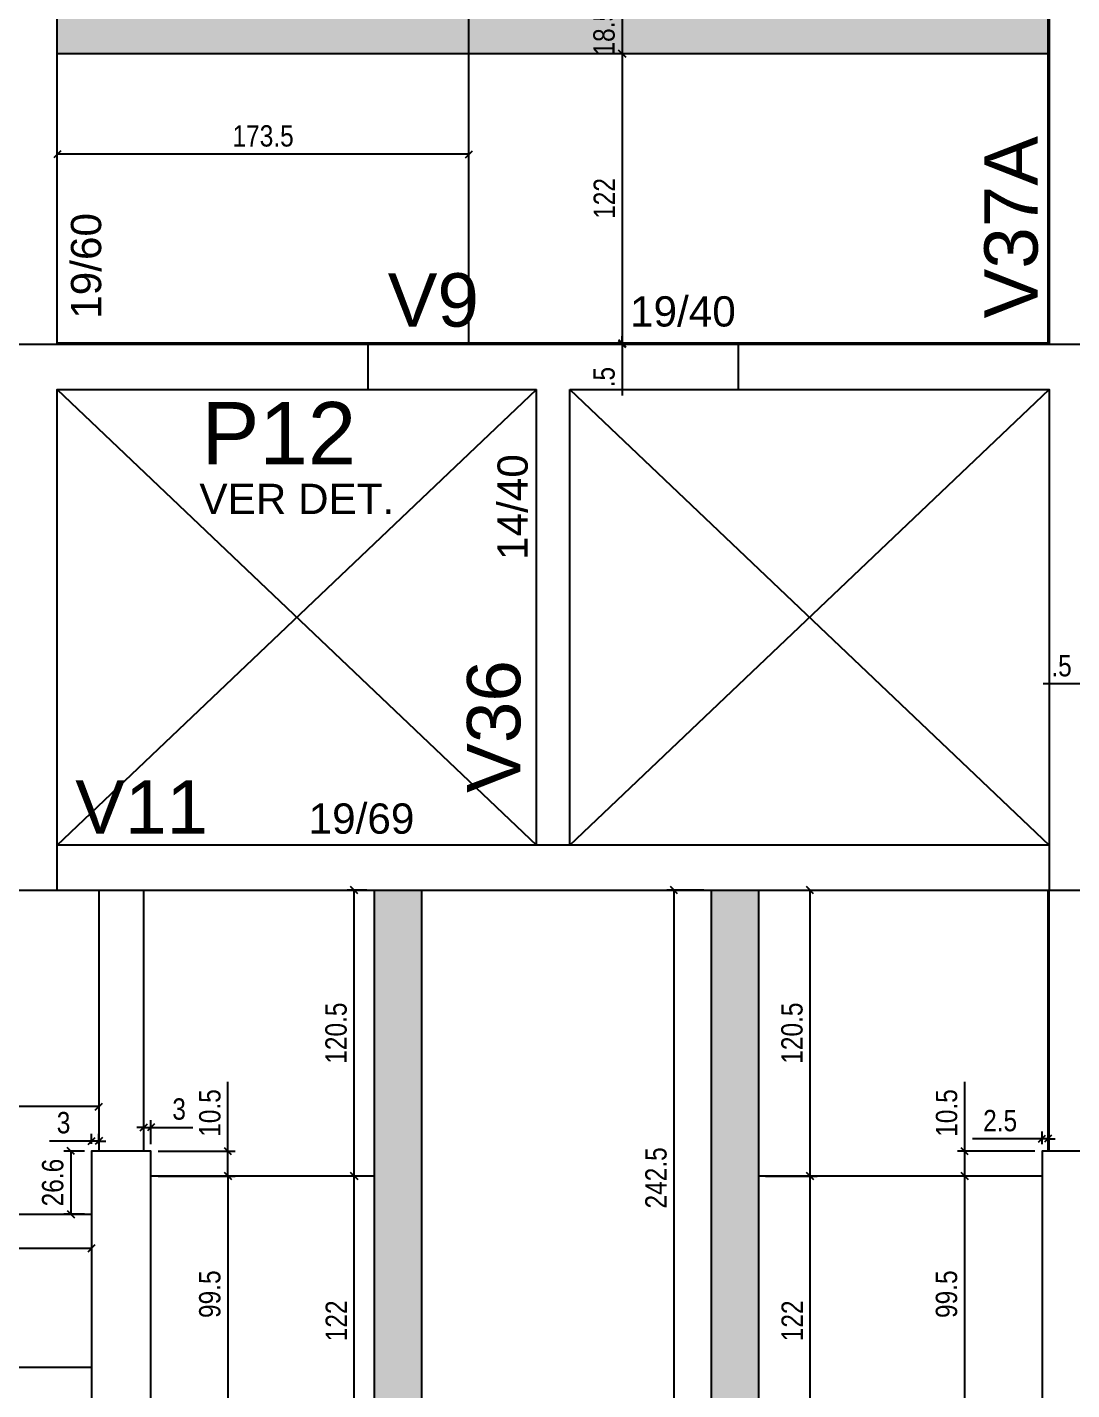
# Model space of a CAD drawing. Header units: millimetres. Extents: x 2716 to 9044, y 218 to 3839.
# Drawn here: x 4475 to 4915, y 2037 to 2612 of the extents above; entities that cross this region are included whole.
import ezdxf

# ---------------------------------------------------------------- set-up
doc = ezdxf.new("R2010")
doc.units = ezdxf.units.MM
for name, color, linetype in [('1', 3, 'Continuous'), ('212', 3, 'Continuous'), ('213', 3, 'Continuous'), ('220', 5, 'Continuous'), ('221', 1, 'Continuous'), ('222', 6, 'Continuous'), ('233', 6, 'Continuous'), ('COTA', 2, 'Continuous'), ('Painéis', 200, 'Continuous')]:
    doc.layers.add(name, color=color, linetype=linetype)
doc.layers.add('Hachura', color=251, linetype='Continuous', lineweight=9)
doc.styles.add('COTA TECNICA-50', font='techl___.ttf', dxfattribs={"height": 9})
doc.styles.get("Standard").update_dxf_attribs({"font": 'arial.ttf'})
doc.dimstyles.new('COTA PAINEL-50', dxfattribs={"dimtxt": 9, "dimasz": 3, "dimexe": 3, "dimexo": 3, "dimgap": 3, "dimtad": 1, "dimdec": 1, "dimzin": 12, "dimdsep": 46, "dimtxsty": 'COTA TECNICA-50', "dimblk1": 'OBLIQUE', "dimblk2": 'OBLIQUE', "dimsah": 1, "dimcen": 0.9, "dimclrd": 4, "dimclre": 4, "dimclrt": 240, "dimadec": 1, "dimazin": 3, "dimtfac": 1, "dimtdec": 1, "dimtmove": 0, "dimatfit": 3, "dimfxl": 1, "dimtolj": 1, "dimtzin": 12, "dimarcsym": 0})

# ---------------------------------------------------------------- blocks, each defined once
blk = doc.blocks.new('_Oblique')
at = {"color": 0, "linetype": 'ByBlock', "lineweight": -2}
blk.add_line((-0.5, -0.5), (0.5, 0.5), dxfattribs=at)
blk = doc.blocks.new('*D32')
at = {"layer": 'COTA', "color": 4, "lineweight": -2, "transparency": 16777216}
for p, q in [((4501.78, 2142.23), (4484.08, 2142.23)), ((4501.78, 2141.04), (4501.78, 2145.23)), ((4504.78, 2142.23), (4501.78, 2142.23)), ((4504.78, 2141.04), (4504.78, 2145.23)), ((4504.78, 2142.23), (4507.78, 2142.23))]:
    blk.add_line(p, q, dxfattribs=at)
at = {"layer": 'Defpoints', "color": 0, "transparency": 16777216}
for p in [(4501.78, 2142.23), (4501.78, 2138.04), (4504.78, 2138.04)]:
    blk.add_point(p, dxfattribs=at)
at = {"layer": 'COTA', "color": 4, "lineweight": -2, "transparency": 16777216, "xscale": 3, "yscale": 3, "zscale": 3}
blk.add_blockref('_Oblique', (4501.78, 2142.23), dxfattribs=at)
at = {"layer": 'COTA', "color": 4, "lineweight": -2, "transparency": 16777216, "xscale": 3, "yscale": 3, "zscale": 3, "rotation": 180}
blk.add_blockref('_Oblique', (4504.78, 2142.23), dxfattribs=at)
at = {"layer": 'COTA', "color": 240, "transparency": 16777216, "insert": (4489.93, 2149.92), "char_height": 9, "attachment_point": 5, "style": 'COTA TECNICA-50'}
blk.add_mtext('\\A1;3', dxfattribs=at)
blk = doc.blocks.new('*D152')
at = {"layer": 'COTA', "color": 4, "lineweight": -2, "transparency": 16777216}
for p, q in [((4498.78, 2138.04), (4489.99, 2138.04)), ((4492.99, 2138.04), (4492.99, 2111.43)), ((4498.78, 2111.43), (4489.99, 2111.43))]:
    blk.add_line(p, q, dxfattribs=at)
at = {"layer": 'Defpoints', "color": 0, "transparency": 16777216}
for p in [(4501.78, 2138.04), (4492.99, 2111.43), (4501.78, 2111.43)]:
    blk.add_point(p, dxfattribs=at)
at = {"layer": 'COTA', "color": 4, "lineweight": -2, "transparency": 16777216, "xscale": 3, "yscale": 3, "zscale": 3}
for p, rotation in [((4492.99, 2138.04), 90), ((4492.99, 2111.43), 270)]:
    blk.add_blockref('_Oblique', p, dxfattribs=dict(at, rotation=rotation))
at = {"layer": 'COTA', "color": 240, "transparency": 16777216, "insert": (4485.4, 2124.74), "char_height": 9, "attachment_point": 5, "rotation": 90, "style": 'COTA TECNICA-50'}
blk.add_mtext('\\A1;26.6', dxfattribs=at)
blk = doc.blocks.new('*D157')
at = {"layer": 'COTA', "color": 4, "lineweight": -2, "transparency": 16777216}
blk.add_line((4504.78, 2156.75), (4382.78, 2156.75), dxfattribs=at)
at = {"layer": 'Defpoints', "color": 0, "transparency": 16777216}
for p in [(4382.78, 2156.75), (4382.78, 2156.75), (4504.78, 2156.75)]:
    blk.add_point(p, dxfattribs=at)
at = {"layer": 'COTA', "color": 4, "lineweight": -2, "transparency": 16777216, "xscale": 3, "yscale": 3, "zscale": 3, "rotation": 180}
blk.add_blockref('_Oblique', (4382.78, 2156.75), dxfattribs=at)
at = {"layer": 'COTA', "color": 4, "lineweight": -2, "transparency": 16777216, "xscale": 3, "yscale": 3, "zscale": 3}
blk.add_blockref('_Oblique', (4504.78, 2156.75), dxfattribs=at)
at = {"layer": 'COTA', "color": 240, "transparency": 16777216, "insert": (4443.78, 2164.3), "char_height": 9, "attachment_point": 5, "style": 'COTA TECNICA-50'}
blk.add_mtext('\\A1;122', dxfattribs=at)
blk = doc.blocks.new('*D234')
at = {"layer": 'COTA', "color": 4, "lineweight": -2, "transparency": 16777216}
blk.add_line((4725.35, 2618.94), (4725.35, 2600.44), dxfattribs=at)
at = {"layer": 'Defpoints', "color": 0, "transparency": 16777216}
for p in [(4725.35, 2618.94), (4725.35, 2600.44), (4725.35, 2600.44)]:
    blk.add_point(p, dxfattribs=at)
at = {"layer": 'COTA', "color": 4, "lineweight": -2, "transparency": 16777216, "xscale": 3, "yscale": 3, "zscale": 3}
for p, rotation in [((4725.35, 2618.94), 90), ((4725.35, 2600.44), 270)]:
    blk.add_blockref('_Oblique', p, dxfattribs=dict(at, rotation=rotation))
at = {"layer": 'COTA', "color": 240, "transparency": 16777216, "insert": (4717.73, 2609.69), "char_height": 9, "attachment_point": 5, "rotation": 90, "style": 'COTA TECNICA-50'}
blk.add_mtext('\\A1;18.5', dxfattribs=at)
blk = doc.blocks.new('*D235')
at = {"layer": 'COTA', "color": 4, "lineweight": -2, "transparency": 16777216}
blk.add_line((4725.35, 2600.44), (4725.35, 2478.44), dxfattribs=at)
at = {"layer": 'Defpoints', "color": 0, "transparency": 16777216}
for p in [(4725.35, 2600.44), (4725.35, 2478.44), (4725.35, 2478.44)]:
    blk.add_point(p, dxfattribs=at)
at = {"layer": 'COTA', "color": 4, "lineweight": -2, "transparency": 16777216, "xscale": 3, "yscale": 3, "zscale": 3}
for p, rotation in [((4725.35, 2600.44), 90), ((4725.35, 2478.44), 270)]:
    blk.add_blockref('_Oblique', p, dxfattribs=dict(at, rotation=rotation))
at = {"layer": 'COTA', "color": 240, "transparency": 16777216, "insert": (4717.79, 2539.44), "char_height": 9, "attachment_point": 5, "rotation": 90, "style": 'COTA TECNICA-50'}
blk.add_mtext('\\A1;122', dxfattribs=at)
blk = doc.blocks.new('*D236')
at = {"layer": 'COTA', "color": 4, "lineweight": -2, "transparency": 16777216}
for p, q in [((4725.35, 2478.44), (4725.35, 2481.44)), ((4725.35, 2478.44), (4725.35, 2477.94)), ((4725.35, 2477.94), (4725.35, 2456.35))]:
    blk.add_line(p, q, dxfattribs=at)
at = {"layer": 'Defpoints', "color": 0, "transparency": 16777216}
for p in [(4725.35, 2478.44), (4725.35, 2477.94), (4725.35, 2477.94)]:
    blk.add_point(p, dxfattribs=at)
at = {"layer": 'COTA', "color": 4, "lineweight": -2, "transparency": 16777216, "xscale": 3, "yscale": 3, "zscale": 3}
for p, rotation in [((4725.35, 2478.44), 270), ((4725.35, 2477.94), 90)]:
    blk.add_blockref('_Oblique', p, dxfattribs=dict(at, rotation=rotation))
at = {"layer": 'COTA', "color": 240, "transparency": 16777216, "insert": (4717.75, 2464.15), "char_height": 9, "attachment_point": 5, "rotation": 90, "style": 'COTA TECNICA-50'}
blk.add_mtext('\\A1;.5', dxfattribs=at)
blk = doc.blocks.new('*D237')
at = {"layer": 'COTA', "color": 4, "lineweight": -2, "transparency": 16777216}
blk.add_line((4660.78, 2558.04), (4487.28, 2558.04), dxfattribs=at)
at = {"layer": 'Defpoints', "color": 0, "transparency": 16777216}
for p in [(4487.28, 2558.04), (4487.28, 2558.04), (4660.78, 2558.04)]:
    blk.add_point(p, dxfattribs=at)
at = {"layer": 'COTA', "color": 4, "lineweight": -2, "transparency": 16777216, "xscale": 3, "yscale": 3, "zscale": 3, "rotation": 180}
blk.add_blockref('_Oblique', (4487.28, 2558.04), dxfattribs=at)
at = {"layer": 'COTA', "color": 4, "lineweight": -2, "transparency": 16777216, "xscale": 3, "yscale": 3, "zscale": 3}
blk.add_blockref('_Oblique', (4660.78, 2558.04), dxfattribs=at)
at = {"layer": 'COTA', "color": 240, "transparency": 16777216, "insert": (4574.03, 2565.74), "char_height": 9, "attachment_point": 5, "style": 'COTA TECNICA-50'}
blk.add_mtext('\\A1;173.5', dxfattribs=at)
blk = doc.blocks.new('*D243')
at = {"layer": 'COTA', "color": 4, "lineweight": -2, "transparency": 16777216}
for p, q in [((4523.78, 2147.98), (4520.78, 2147.98)), ((4523.78, 2140.94), (4523.78, 2150.98)), ((4523.78, 2147.98), (4526.78, 2147.98)), ((4526.78, 2140.94), (4526.78, 2150.98)), ((4526.78, 2147.98), (4544.48, 2147.98))]:
    blk.add_line(p, q, dxfattribs=at)
at = {"layer": 'Defpoints', "color": 0, "transparency": 16777216}
for p in [(4526.78, 2147.98), (4523.78, 2137.94), (4526.78, 2137.94)]:
    blk.add_point(p, dxfattribs=at)
at = {"layer": 'COTA', "color": 4, "lineweight": -2, "transparency": 16777216, "xscale": 3, "yscale": 3, "zscale": 3}
blk.add_blockref('_Oblique', (4523.78, 2147.98), dxfattribs=at)
at = {"layer": 'COTA', "color": 4, "lineweight": -2, "transparency": 16777216, "xscale": 3, "yscale": 3, "zscale": 3, "rotation": 180}
blk.add_blockref('_Oblique', (4526.78, 2147.98), dxfattribs=at)
at = {"layer": 'COTA', "color": 240, "transparency": 16777216, "insert": (4538.63, 2155.67), "char_height": 9, "attachment_point": 5, "style": 'COTA TECNICA-50'}
blk.add_mtext('\\A1;3', dxfattribs=at)
blk = doc.blocks.new('*D244')
at = {"layer": 'COTA', "color": 4, "lineweight": -2, "transparency": 16777216}
for p, q in [((4529.78, 2127.47), (4562.23, 2127.47)), ((4559.23, 2127.47), (4559.23, 2027.94)), ((4529.78, 2027.94), (4562.23, 2027.94))]:
    blk.add_line(p, q, dxfattribs=at)
at = {"layer": 'Defpoints', "color": 0, "transparency": 16777216}
for p in [(4526.78, 2127.47), (4526.78, 2027.94), (4559.23, 2027.94)]:
    blk.add_point(p, dxfattribs=at)
at = {"layer": 'COTA', "color": 4, "lineweight": -2, "transparency": 16777216, "xscale": 3, "yscale": 3, "zscale": 3}
for p, rotation in [((4559.23, 2127.47), 90), ((4559.23, 2027.94), 270)]:
    blk.add_blockref('_Oblique', p, dxfattribs=dict(at, rotation=rotation))
at = {"layer": 'COTA', "color": 240, "transparency": 16777216, "insert": (4551.6, 2077.71), "char_height": 9, "attachment_point": 5, "rotation": 90, "style": 'COTA TECNICA-50'}
blk.add_mtext('\\A1;99.5', dxfattribs=at)
blk = doc.blocks.new('*D106')
at = {"layer": 'COTA', "color": 4, "lineweight": -2, "transparency": 16777216}
for p, q in [((4899.28, 2127.47), (4866.66, 2127.47)), ((4869.66, 2027.94), (4869.66, 2127.47)), ((4899.28, 2027.94), (4866.66, 2027.94))]:
    blk.add_line(p, q, dxfattribs=at)
at = {"layer": 'Defpoints', "color": 0, "transparency": 16777216}
for p in [(4869.66, 2127.47), (4902.28, 2127.47), (4902.28, 2027.94)]:
    blk.add_point(p, dxfattribs=at)
at = {"layer": 'COTA', "color": 4, "lineweight": -2, "transparency": 16777216, "xscale": 3, "yscale": 3, "zscale": 3}
for p, rotation in [((4869.66, 2127.47), 90), ((4869.66, 2027.94), 270)]:
    blk.add_blockref('_Oblique', p, dxfattribs=dict(at, rotation=rotation))
at = {"layer": 'COTA', "color": 240, "transparency": 16777216, "insert": (4862.04, 2077.71), "char_height": 9, "attachment_point": 5, "rotation": 90, "style": 'COTA TECNICA-50'}
blk.add_mtext('\\A1;99.5', dxfattribs=at)
blk = doc.blocks.new('*D107')
at = {"layer": 'COTA', "color": 4, "lineweight": -2, "transparency": 16777216}
for p, q in [((4902.28, 2143.2), (4872.92, 2143.2)), ((4902.28, 2140.94), (4902.28, 2146.2)), ((4904.78, 2143.2), (4902.28, 2143.2)), ((4904.78, 2140.94), (4904.78, 2146.2)), ((4904.78, 2143.2), (4907.78, 2143.2))]:
    blk.add_line(p, q, dxfattribs=at)
at = {"layer": 'Defpoints', "color": 0, "transparency": 16777216}
for p in [(4902.28, 2143.2), (4902.28, 2137.94), (4904.78, 2137.94)]:
    blk.add_point(p, dxfattribs=at)
at = {"layer": 'COTA', "color": 4, "lineweight": -2, "transparency": 16777216, "xscale": 3, "yscale": 3, "zscale": 3}
blk.add_blockref('_Oblique', (4902.28, 2143.2), dxfattribs=at)
at = {"layer": 'COTA', "color": 4, "lineweight": -2, "transparency": 16777216, "xscale": 3, "yscale": 3, "zscale": 3, "rotation": 180}
blk.add_blockref('_Oblique', (4904.78, 2143.2), dxfattribs=at)
at = {"layer": 'COTA', "color": 240, "transparency": 16777216, "insert": (4884.6, 2150.8), "char_height": 9, "attachment_point": 5, "style": 'COTA TECNICA-50'}
blk.add_mtext('\\A1;2.5', dxfattribs=at)
blk = doc.blocks.new('*D205')
at = {"layer": 'COTA', "color": 4, "lineweight": -2, "transparency": 16777216}
for p, q in [((4924.28, 2334.88), (4902.69, 2334.88)), ((4924.78, 2334.88), (4924.28, 2334.88)), ((4924.78, 2334.88), (4927.78, 2334.88))]:
    blk.add_line(p, q, dxfattribs=at)
at = {"layer": 'Defpoints', "color": 0, "transparency": 16777216}
for p in [(4924.28, 2334.88), (4924.28, 2334.88), (4924.78, 2334.88)]:
    blk.add_point(p, dxfattribs=at)
at = {"layer": 'COTA', "color": 4, "lineweight": -2, "transparency": 16777216, "xscale": 3, "yscale": 3, "zscale": 3}
blk.add_blockref('_Oblique', (4924.28, 2334.88), dxfattribs=at)
at = {"layer": 'COTA', "color": 4, "lineweight": -2, "transparency": 16777216, "xscale": 3, "yscale": 3, "zscale": 3, "rotation": 180}
blk.add_blockref('_Oblique', (4924.78, 2334.88), dxfattribs=at)
at = {"layer": 'COTA', "color": 240, "transparency": 16777216, "insert": (4910.48, 2342.48), "char_height": 9, "attachment_point": 5, "style": 'COTA TECNICA-50'}
blk.add_mtext('\\A1;.5', dxfattribs=at)
blk = doc.blocks.new('*D360')
at = {"layer": 'COTA', "color": 4, "lineweight": -2, "transparency": 16777216}
for p, q in [((4559.23, 2137.94), (4559.23, 2167.18)), ((4529.78, 2137.94), (4562.23, 2137.94)), ((4559.23, 2127.47), (4559.23, 2137.94)), ((4529.78, 2127.47), (4562.23, 2127.47))]:
    blk.add_line(p, q, dxfattribs=at)
at = {"layer": 'Defpoints', "color": 0, "transparency": 16777216}
for p in [(4526.78, 2137.94), (4559.23, 2137.94), (4526.78, 2127.47)]:
    blk.add_point(p, dxfattribs=at)
at = {"layer": 'COTA', "color": 4, "lineweight": -2, "transparency": 16777216, "xscale": 3, "yscale": 3, "zscale": 3}
for p, rotation in [((4559.23, 2137.94), 90), ((4559.23, 2127.47), 270)]:
    blk.add_blockref('_Oblique', p, dxfattribs=dict(at, rotation=rotation))
at = {"layer": 'COTA', "color": 240, "transparency": 16777216, "insert": (4551.63, 2154.06), "char_height": 9, "attachment_point": 5, "rotation": 90, "style": 'COTA TECNICA-50'}
blk.add_mtext('\\A1;10.5', dxfattribs=at)
blk = doc.blocks.new('*D361')
at = {"layer": 'COTA', "color": 4, "lineweight": -2, "transparency": 16777216}
for p, q in [((4869.66, 2137.94), (4869.66, 2167.18)), ((4899.28, 2137.94), (4866.66, 2137.94)), ((4869.66, 2127.47), (4869.66, 2137.94)), ((4899.28, 2127.47), (4866.66, 2127.47))]:
    blk.add_line(p, q, dxfattribs=at)
at = {"layer": 'Defpoints', "color": 0, "transparency": 16777216}
for p in [(4869.66, 2137.94), (4902.28, 2137.94), (4902.28, 2127.47)]:
    blk.add_point(p, dxfattribs=at)
at = {"layer": 'COTA', "color": 4, "lineweight": -2, "transparency": 16777216, "xscale": 3, "yscale": 3, "zscale": 3}
for p, rotation in [((4869.66, 2137.94), 90), ((4869.66, 2127.47), 270)]:
    blk.add_blockref('_Oblique', p, dxfattribs=dict(at, rotation=rotation))
at = {"layer": 'COTA', "color": 240, "transparency": 16777216, "insert": (4862.07, 2154.06), "char_height": 9, "attachment_point": 5, "rotation": 90, "style": 'COTA TECNICA-50'}
blk.add_mtext('\\A1;10.5', dxfattribs=at)
blk = doc.blocks.new('*D362')
at = {"layer": 'COTA', "color": 4, "lineweight": -2, "transparency": 16777216}
for p, q in [((4759.78, 2247.94), (4744.21, 2247.94)), ((4747.21, 2005.47), (4747.21, 2247.94)), ((4759.78, 2005.47), (4744.21, 2005.47))]:
    blk.add_line(p, q, dxfattribs=at)
at = {"layer": 'Defpoints', "color": 0, "transparency": 16777216}
for p in [(4747.21, 2247.94), (4762.78, 2247.94), (4762.78, 2005.47)]:
    blk.add_point(p, dxfattribs=at)
at = {"layer": 'COTA', "color": 4, "lineweight": -2, "transparency": 16777216, "xscale": 3, "yscale": 3, "zscale": 3}
for p, rotation in [((4747.21, 2247.94), 90), ((4747.21, 2005.47), 270)]:
    blk.add_blockref('_Oblique', p, dxfattribs=dict(at, rotation=rotation))
at = {"layer": 'COTA', "color": 240, "transparency": 16777216, "insert": (4739.61, 2126.71), "char_height": 9, "attachment_point": 5, "rotation": 90, "style": 'COTA TECNICA-50'}
blk.add_mtext('\\A1;242.5', dxfattribs=at)
blk = doc.blocks.new('*D363')
at = {"layer": 'COTA', "color": 4, "lineweight": -2, "transparency": 16777216}
for p, q in [((4785.78, 2127.47), (4807.52, 2127.47)), ((4804.52, 2005.47), (4804.52, 2127.47)), ((4785.78, 2005.47), (4807.52, 2005.47))]:
    blk.add_line(p, q, dxfattribs=at)
at = {"layer": 'Defpoints', "color": 0, "transparency": 16777216}
for p in [(4782.78, 2127.47), (4804.52, 2127.47), (4782.78, 2005.47)]:
    blk.add_point(p, dxfattribs=at)
at = {"layer": 'COTA', "color": 4, "lineweight": -2, "transparency": 16777216, "xscale": 3, "yscale": 3, "zscale": 3}
for p, rotation in [((4804.52, 2127.47), 90), ((4804.52, 2005.47), 270)]:
    blk.add_blockref('_Oblique', p, dxfattribs=dict(at, rotation=rotation))
at = {"layer": 'COTA', "color": 240, "transparency": 16777216, "insert": (4796.97, 2066.47), "char_height": 9, "attachment_point": 5, "rotation": 90, "style": 'COTA TECNICA-50'}
blk.add_mtext('\\A1;122', dxfattribs=at)
blk = doc.blocks.new('*D364')
at = {"layer": 'COTA', "color": 4, "lineweight": -2, "transparency": 16777216}
for p, q in [((4785.78, 2247.94), (4807.52, 2247.94)), ((4804.52, 2127.47), (4804.52, 2247.94)), ((4785.78, 2127.47), (4807.52, 2127.47))]:
    blk.add_line(p, q, dxfattribs=at)
at = {"layer": 'Defpoints', "color": 0, "transparency": 16777216}
for p in [(4782.78, 2247.94), (4804.52, 2247.94), (4782.78, 2127.47)]:
    blk.add_point(p, dxfattribs=at)
at = {"layer": 'COTA', "color": 4, "lineweight": -2, "transparency": 16777216, "xscale": 3, "yscale": 3, "zscale": 3}
for p, rotation in [((4804.52, 2247.94), 90), ((4804.52, 2127.47), 270)]:
    blk.add_blockref('_Oblique', p, dxfattribs=dict(at, rotation=rotation))
at = {"layer": 'COTA', "color": 240, "transparency": 16777216, "insert": (4796.92, 2187.71), "char_height": 9, "attachment_point": 5, "rotation": 90, "style": 'COTA TECNICA-50'}
blk.add_mtext('\\A1;120.5', dxfattribs=at)
blk = doc.blocks.new('*D365')
at = {"layer": 'COTA', "color": 4, "lineweight": -2, "transparency": 16777216}
for p, q in [((4617.78, 2127.47), (4609.4, 2127.47)), ((4612.4, 2005.47), (4612.4, 2127.47)), ((4617.78, 2005.47), (4609.4, 2005.47))]:
    blk.add_line(p, q, dxfattribs=at)
at = {"layer": 'Defpoints', "color": 0, "transparency": 16777216}
for p in [(4612.4, 2127.47), (4620.78, 2127.47), (4620.78, 2005.47)]:
    blk.add_point(p, dxfattribs=at)
at = {"layer": 'COTA', "color": 4, "lineweight": -2, "transparency": 16777216, "xscale": 3, "yscale": 3, "zscale": 3}
for p, rotation in [((4612.4, 2127.47), 90), ((4612.4, 2005.47), 270)]:
    blk.add_blockref('_Oblique', p, dxfattribs=dict(at, rotation=rotation))
at = {"layer": 'COTA', "color": 240, "transparency": 16777216, "insert": (4604.85, 2066.47), "char_height": 9, "attachment_point": 5, "rotation": 90, "style": 'COTA TECNICA-50'}
blk.add_mtext('\\A1;122', dxfattribs=at)
blk = doc.blocks.new('*D366')
at = {"layer": 'COTA', "color": 4, "lineweight": -2, "transparency": 16777216}
for p, q in [((4617.78, 2247.94), (4609.4, 2247.94)), ((4612.4, 2127.47), (4612.4, 2247.94)), ((4617.78, 2127.47), (4609.4, 2127.47))]:
    blk.add_line(p, q, dxfattribs=at)
at = {"layer": 'Defpoints', "color": 0, "transparency": 16777216}
for p in [(4612.4, 2247.94), (4620.78, 2247.94), (4620.78, 2127.47)]:
    blk.add_point(p, dxfattribs=at)
at = {"layer": 'COTA', "color": 4, "lineweight": -2, "transparency": 16777216, "xscale": 3, "yscale": 3, "zscale": 3}
for p, rotation in [((4612.4, 2247.94), 90), ((4612.4, 2127.47), 270)]:
    blk.add_blockref('_Oblique', p, dxfattribs=dict(at, rotation=rotation))
at = {"layer": 'COTA', "color": 240, "transparency": 16777216, "insert": (4604.8, 2187.71), "char_height": 9, "attachment_point": 5, "rotation": 90, "style": 'COTA TECNICA-50'}
blk.add_mtext('\\A1;120.5', dxfattribs=at)
blk = doc.blocks.new('*D375')
at = {"layer": 'COTA', "color": 4, "lineweight": -2, "transparency": 16777216}
for p, q in [((4362.78, 2108.44), (4362.78, 2094.12)), ((4501.78, 2108.43), (4501.78, 2094.12)), ((4362.78, 2097.12), (4501.78, 2097.12))]:
    blk.add_line(p, q, dxfattribs=at)
at = {"layer": 'Defpoints', "color": 0, "transparency": 16777216}
for p in [(4362.78, 2111.44), (4501.78, 2111.43), (4501.78, 2097.12)]:
    blk.add_point(p, dxfattribs=at)
at = {"layer": 'COTA', "color": 4, "lineweight": -2, "transparency": 16777216, "xscale": 3, "yscale": 3, "zscale": 3, "rotation": 180}
blk.add_blockref('_Oblique', (4362.78, 2097.12), dxfattribs=at)
at = {"layer": 'COTA', "color": 4, "lineweight": -2, "transparency": 16777216, "xscale": 3, "yscale": 3, "zscale": 3}
blk.add_blockref('_Oblique', (4501.78, 2097.12), dxfattribs=at)
at = {"layer": 'COTA', "color": 240, "transparency": 16777216, "insert": (4432.28, 2104.85), "char_height": 9, "attachment_point": 5, "style": 'COTA TECNICA-50'}
blk.add_mtext('\\A1;139', dxfattribs=at)

msp = doc.modelspace()

# ---------------------------------------------------------------- hatches: boundary and pattern name
at = {"layer": 'Hachura', "linetype": 'ByBlock'}
h = msp.add_hatch(color=256, dxfattribs=at)
h.dxf.hatch_style = 1
h.paths.add_polyline_path([(4904.78, 2600.44), (4904.78, 2618.84), (4487.28, 2618.84), (4487.28, 2600.44)])
h = msp.add_hatch(color=256, dxfattribs=at)
h.dxf.hatch_style = 1
h.paths.add_polyline_path([(4640.78, 1517.47), (4620.78, 1517.47), (4620.78, 2247.94), (4640.78, 2247.94)])
h = msp.add_hatch(color=256, dxfattribs=at)
h.dxf.hatch_style = 1
h.paths.add_polyline_path([(4782.78, 1517.47), (4762.78, 1517.47), (4762.78, 2247.94), (4782.78, 2247.94)])

# ---------------------------------------------------------------- linework, layer by layer
at = {"layer": '1'}
for p, q in [((4618.28, 2458.94), (4689.28, 2458.94)), ((4689.28, 2266.94), (4689.28, 2458.94)), ((4703.28, 2266.94), (4703.28, 2458.94)), ((4487.28, 2247.94), (4504.78, 2247.94)), ((4200.28, 2046.94), (4501.78, 2046.94))]:
    msp.add_line(p, q, dxfattribs=at)
for points in [[(4905.28, 2889.94), (4905.28, 2477.94)], [(4487.28, 2477.94), (4487.28, 2618.84)], [(4774.28, 2477.94), (4618.28, 2477.94)], [(4703.28, 2458.94), (4774.28, 2458.94)], [(4905.28, 2266.94), (4487.28, 2266.94)], [(4502.6, 2247.94), (4905.28, 2247.94)], [(4504.78, 2247.94), (4504.78, 2137.94)], [(4523.78, 2137.94), (4523.78, 2247.94)], [(4905.28, 2137.94), (4905.28, 2247.94)]]:
    msp.add_lwpolyline(points, dxfattribs=at)
at = {"layer": '221'}
for p, q in [((4487.28, 2266.94), (4689.28, 2458.94)), ((4487.28, 2458.94), (4689.28, 2266.94)), ((4703.28, 2266.94), (4905.28, 2458.94)), ((4703.28, 2458.94), (4905.28, 2266.94))]:
    msp.add_line(p, q, dxfattribs=at)
at = {"layer": '222'}
for points in [[(4468.28, 2247.94), (4468.28, 2247.94), (4487.28, 2247.94), (4487.28, 2458.94), (4618.28, 2458.94), (4618.28, 2477.94), (4468.28, 2477.94), (4468.28, 2247.94)], [(4905.28, 2247.94), (4924.28, 2247.94), (4924.28, 2477.94), (4774.28, 2477.94), (4774.28, 2458.94), (4905.28, 2458.94), (4905.28, 2247.94)], [(4501.78, 2027.94), (4526.78, 2027.94), (4526.78, 2137.94), (4501.78, 2137.94), (4501.78, 2027.94)], [(4902.28, 2027.94), (4927.28, 2027.94), (4927.28, 2137.94), (4902.28, 2137.94), (4902.28, 2027.94)]]:
    msp.add_lwpolyline(points, dxfattribs=at)
at = {"layer": 'Painéis'}
for p, q in [((4660.78, 2478.44), (4660.78, 2990.94)), ((4904.78, 2478.44), (4904.78, 2889.94)), ((4904.78, 2600.44), (4487.28, 2600.44)), ((4904.78, 2478.44), (4487.28, 2478.44)), ((4620.78, 2247.94), (4620.78, 1517.47)), ((4640.78, 2247.94), (4640.78, 1517.47)), ((4762.78, 2247.94), (4762.78, 1517.47)), ((4782.78, 2247.94), (4782.78, 1517.47)), ((4904.78, 2137.94), (4904.78, 2247.94)), ((4620.78, 2127.47), (4526.78, 2127.47)), ((4902.28, 2127.47), (4782.78, 2127.47)), ((4013.78, 2111.44), (4501.78, 2111.43)), ((4200.28, 2046.94), (4501.78, 2046.94))]:
    msp.add_line(p, q, dxfattribs=at)

# ---------------------------------------------------------------- texts
at = {"layer": '212'}
for s, p in [('19/60', (4505.79, 2488.73)), ('14/40', (4685.53, 2387.11))]:
    msp.add_text(s, height=12.75, rotation=90, dxfattribs=at).set_placement(p)
for s, p in [('19/40', (4728.65, 2485.47)), ('19/69', (4593.2, 2271.76))]:
    msp.add_text(s, height=12.75, dxfattribs=at).set_placement(p)
at = {"layer": '213'}
msp.add_text('VER DET.', height=12.75, dxfattribs=at).set_placement((4547.18, 2406.46))
at = {"layer": '220'}
msp.add_text('P12', height=26.25, dxfattribs=at).set_placement((4548.01, 2427.4))
at = {"layer": '233'}
for s, p in [('V37A', (4900.42, 2488.87)), ('V36', (4682.42, 2288.96))]:
    msp.add_text(s, height=22.5, rotation=90, dxfattribs=at).set_placement(p)
for s, p in [('V9', (4626.53, 2485.42)), ('V11', (4494.87, 2271.71))]:
    msp.add_text(s, height=22.5, dxfattribs=at).set_placement(p)

# ---------------------------------------------------------------- dimensions: what is measured, and where the dimension line sits
at = {"layer": 'COTA'}
for base, p1, p2, picture, middle in [((4725.35, 2600.44), (4725.35, 2618.94), (4725.35, 2600.44), '*D234', (4725.35, 2609.69)), ((4492.99, 2111.43), (4501.78, 2138.04), (4501.78, 2111.43), '*D152', (4492.99, 2124.74))]:
    dim = msp.add_linear_dim(base=base, p1=p1, p2=p2, angle=90, dimstyle='COTA PAINEL-50', dxfattribs=at)
    dim.commit()
    dim.dimension.update_dxf_attribs({"geometry": picture, "text_midpoint": middle, "dimtype": 160})
for base, p1, p2, picture, middle in [((4725.35, 2478.44), (4725.35, 2600.44), (4725.35, 2478.44), '*D235', (4717.79, 2539.44)), ((4612.4, 2247.94), (4620.78, 2127.47), (4620.78, 2247.94), '*D366', (4604.8, 2187.71)), ((4804.52, 2247.94), (4782.78, 2127.47), (4782.78, 2247.94), '*D364', (4796.92, 2187.71))]:
    dim = msp.add_linear_dim(base=base, p1=p1, p2=p2, angle=90, dimstyle='COTA PAINEL-50', override={"dimtmove": 1}, dxfattribs=at)
    dim.commit()
    dim.dimension.update_dxf_attribs({"geometry": picture, "text_midpoint": middle})
for base, p1, p2, picture, middle in [((4487.28, 2558.04), (4660.78, 2558.04), (4487.28, 2558.04), '*D237', (4574.03, 2565.74)), ((4924.28, 2334.88), (4924.78, 2334.88), (4924.28, 2334.88), '*D205', (4910.48, 2342.48)), ((4382.78, 2156.75), (4504.78, 2156.75), (4382.78, 2156.75), '*D157', (4443.78, 2164.3)), ((4526.78, 2147.98), (4523.78, 2137.94), (4526.78, 2137.94), '*D243', (4538.63, 2155.67)), ((4501.78, 2142.23), (4504.78, 2138.04), (4501.78, 2138.04), '*D32', (4489.93, 2149.92)), ((4902.28, 2143.2), (4904.78, 2137.94), (4902.28, 2137.94), '*D107', (4884.6, 2150.8))]:
    dim = msp.add_linear_dim(base=base, p1=p1, p2=p2, dimstyle='COTA PAINEL-50', dxfattribs=at)
    dim.commit()
    dim.dimension.update_dxf_attribs({"geometry": picture, "text_midpoint": middle})
for base, p1, p2, picture, middle in [((4725.35, 2477.94), (4725.35, 2478.44), (4725.35, 2477.94), '*D236', (4717.75, 2464.15)), ((4747.21, 2247.94), (4762.78, 2005.47), (4762.78, 2247.94), '*D362', (4739.61, 2126.71)), ((4559.23, 2137.94), (4526.78, 2127.47), (4526.78, 2137.94), '*D360', (4551.63, 2154.06)), ((4869.66, 2137.94), (4902.28, 2127.47), (4902.28, 2137.94), '*D361', (4862.07, 2154.06)), ((4559.23, 2027.94), (4526.78, 2127.47), (4526.78, 2027.94), '*D244', (4551.6, 2077.71)), ((4612.4, 2127.47), (4620.78, 2005.47), (4620.78, 2127.47), '*D365', (4604.85, 2066.47)), ((4804.52, 2127.47), (4782.78, 2005.47), (4782.78, 2127.47), '*D363', (4796.97, 2066.47)), ((4869.66, 2127.47), (4902.28, 2027.94), (4902.28, 2127.47), '*D106', (4862.04, 2077.71))]:
    dim = msp.add_linear_dim(base=base, p1=p1, p2=p2, angle=90, dimstyle='COTA PAINEL-50', dxfattribs=at)
    dim.commit()
    dim.dimension.update_dxf_attribs({"geometry": picture, "text_midpoint": middle})
dim = msp.add_linear_dim(base=(4501.78, 2097.12), p1=(4362.78, 2111.44), p2=(4501.78, 2111.43), dimstyle='COTA PAINEL-50', override={"dimtmove": 1}, dxfattribs=at)
dim.commit()
dim.dimension.update_dxf_attribs({"geometry": '*D375', "text_midpoint": (4432.28, 2104.85)})

doc.saveas('drawing.dxf')
